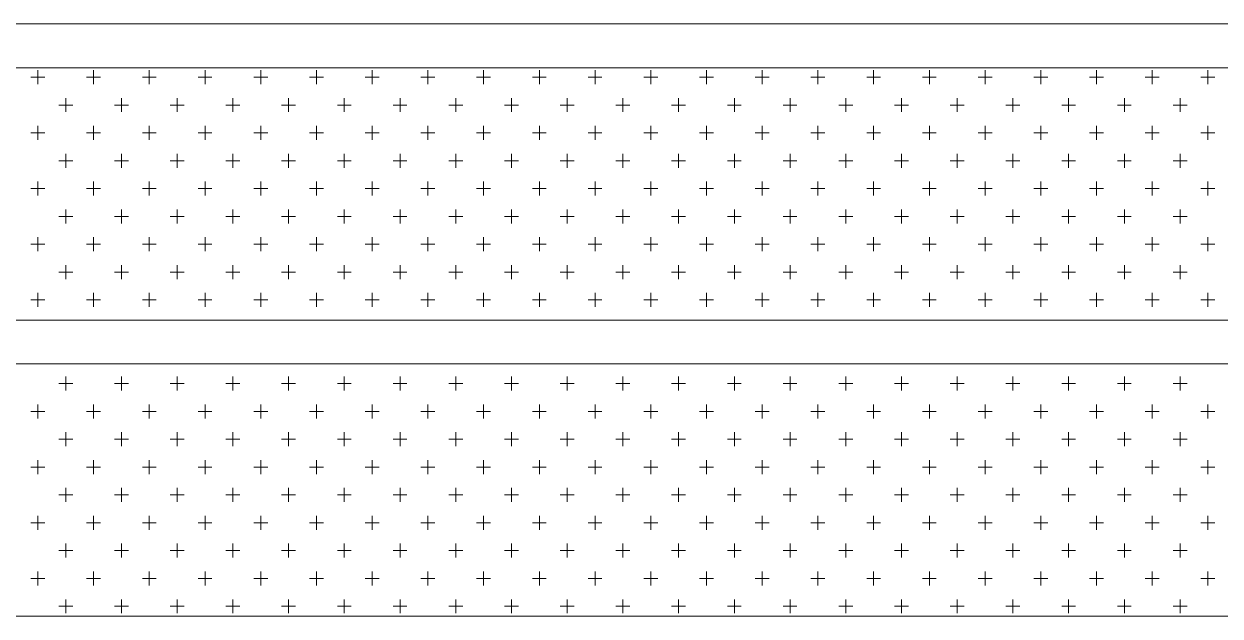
# Model space of a CAD drawing. Header units: millimetres. Extents: x -395 to 1008, y 9 to 692.
# Drawn here: x -335.475 to -332.748, y 28.171 to 29.521 of the extents above; entities that cross this region are included whole.
import ezdxf

# ---------------------------------------------------------------- set-up
doc = ezdxf.new("R2010")
doc.units = ezdxf.units.MM
doc.header["$LTSCALE"] = 0.1
doc.header["$MEASUREMENT"] = 0
doc.layers.add('.10 ultra fina', color=240, linetype='Continuous', lineweight=5)

# ---------------------------------------------------------------- blocks, each defined once
blk = doc.blocks.new('etwew')
at = {"layer": '.10 ultra fina', "color": 240, "lineweight": 5}
for p, q in [((356.4279, 89.6076), (381.3663, 89.6076)), ((356.4279, 89.5076), (381.3009, 89.5076)), ((357.741, 89.4862), (357.7727, 89.4862)), ((357.7569, 89.4703), (357.7569, 89.5021)), ((357.868, 89.4862), (357.8997, 89.4862)), ((357.8839, 89.4703), (357.8839, 89.5021)), ((357.995, 89.4862), (358.0267, 89.4862)), ((358.0109, 89.4703), (358.0109, 89.5021)), ((358.122, 89.4862), (358.1537, 89.4862)), ((358.1379, 89.4703), (358.1379, 89.5021)), ((358.249, 89.4862), (358.2807, 89.4862)), ((358.2649, 89.4703), (358.2649, 89.5021)), ((358.376, 89.4862), (358.4077, 89.4862)), ((358.3919, 89.4703), (358.3919, 89.5021)), ((358.503, 89.4862), (358.5347, 89.4862)), ((358.5189, 89.4703), (358.5189, 89.5021)), ((358.63, 89.4862), (358.6617, 89.4862)), ((358.6459, 89.4703), (358.6459, 89.5021)), ((358.757, 89.4862), (358.7887, 89.4862)), ((358.7729, 89.4703), (358.7729, 89.5021)), ((358.884, 89.4862), (358.9157, 89.4862)), ((358.8999, 89.4703), (358.8999, 89.5021)), ((359.011, 89.4862), (359.0427, 89.4862)), ((359.0269, 89.4703), (359.0269, 89.5021)), ((359.138, 89.4862), (359.1697, 89.4862)), ((359.1539, 89.4703), (359.1539, 89.5021)), ((359.265, 89.4862), (359.2967, 89.4862)), ((359.2809, 89.4703), (359.2809, 89.5021)), ((359.392, 89.4862), (359.4237, 89.4862)), ((359.4079, 89.4703), (359.4079, 89.5021)), ((359.519, 89.4862), (359.5507, 89.4862)), ((359.5349, 89.4703), (359.5349, 89.5021)), ((359.646, 89.4862), (359.6777, 89.4862)), ((359.6619, 89.4703), (359.6619, 89.5021)), ((359.773, 89.4862), (359.8047, 89.4862)), ((359.7889, 89.4703), (359.7889, 89.5021)), ((359.9, 89.4862), (359.9317, 89.4862)), ((359.9159, 89.4703), (359.9159, 89.5021)), ((360.027, 89.4862), (360.0587, 89.4862)), ((360.0429, 89.4703), (360.0429, 89.5021)), ((360.154, 89.4862), (360.1857, 89.4862)), ((360.1699, 89.4703), (360.1699, 89.5021)), ((360.281, 89.4862), (360.3127, 89.4862)), ((360.2969, 89.4703), (360.2969, 89.5021)), ((360.408, 89.4862), (360.4397, 89.4862)), ((360.4239, 89.4703), (360.4239, 89.5021)), ((357.8204, 89.4068), (357.8204, 89.4386)), ((357.9474, 89.4068), (357.9474, 89.4386)), ((358.0744, 89.4068), (358.0744, 89.4386)), ((358.2014, 89.4068), (358.2014, 89.4386)), ((358.3284, 89.4068), (358.3284, 89.4386)), ((358.4554, 89.4068), (358.4554, 89.4386)), ((358.5824, 89.4068), (358.5824, 89.4386)), ((358.7094, 89.4068), (358.7094, 89.4386)), ((358.8364, 89.4068), (358.8364, 89.4386)), ((358.9634, 89.4068), (358.9634, 89.4386)), ((359.0904, 89.4068), (359.0904, 89.4386)), ((359.2174, 89.4068), (359.2174, 89.4386)), ((359.3444, 89.4068), (359.3444, 89.4386)), ((359.4714, 89.4068), (359.4714, 89.4386)), ((359.5984, 89.4068), (359.5984, 89.4386)), ((359.7254, 89.4068), (359.7254, 89.4386)), ((359.8524, 89.4068), (359.8524, 89.4386)), ((359.9794, 89.4068), (359.9794, 89.4386)), ((360.1064, 89.4068), (360.1064, 89.4386)), ((360.2334, 89.4068), (360.2334, 89.4386)), ((360.3604, 89.4068), (360.3604, 89.4386)), ((357.8045, 89.4227), (357.8362, 89.4227)), ((357.9315, 89.4227), (357.9632, 89.4227)), ((358.0585, 89.4227), (358.0902, 89.4227)), ((358.1855, 89.4227), (358.2172, 89.4227)), ((358.3125, 89.4227), (358.3442, 89.4227)), ((358.4395, 89.4227), (358.4712, 89.4227)), ((358.5665, 89.4227), (358.5982, 89.4227)), ((358.6935, 89.4227), (358.7252, 89.4227)), ((358.8205, 89.4227), (358.8522, 89.4227)), ((358.9475, 89.4227), (358.9792, 89.4227)), ((359.0745, 89.4227), (359.1062, 89.4227)), ((359.2015, 89.4227), (359.2332, 89.4227)), ((359.3285, 89.4227), (359.3602, 89.4227)), ((359.4555, 89.4227), (359.4872, 89.4227)), ((359.5825, 89.4227), (359.6142, 89.4227)), ((359.7095, 89.4227), (359.7412, 89.4227)), ((359.8365, 89.4227), (359.8682, 89.4227)), ((359.9635, 89.4227), (359.9952, 89.4227)), ((360.0905, 89.4227), (360.1222, 89.4227)), ((360.2175, 89.4227), (360.2492, 89.4227)), ((360.3445, 89.4227), (360.3762, 89.4227)), ((357.7569, 89.3433), (357.7569, 89.3751)), ((357.8839, 89.3433), (357.8839, 89.3751)), ((358.0109, 89.3433), (358.0109, 89.3751)), ((358.1379, 89.3433), (358.1379, 89.3751)), ((358.2649, 89.3433), (358.2649, 89.3751)), ((358.3919, 89.3433), (358.3919, 89.3751)), ((358.5189, 89.3433), (358.5189, 89.3751)), ((358.6459, 89.3433), (358.6459, 89.3751)), ((358.7729, 89.3433), (358.7729, 89.3751)), ((358.8999, 89.3433), (358.8999, 89.3751)), ((359.0269, 89.3433), (359.0269, 89.3751)), ((359.1539, 89.3433), (359.1539, 89.3751)), ((359.2809, 89.3433), (359.2809, 89.3751)), ((359.4079, 89.3433), (359.4079, 89.3751)), ((359.5349, 89.3433), (359.5349, 89.3751)), ((359.6619, 89.3433), (359.6619, 89.3751)), ((359.7889, 89.3433), (359.7889, 89.3751)), ((359.9159, 89.3433), (359.9159, 89.3751)), ((360.0429, 89.3433), (360.0429, 89.3751)), ((360.1699, 89.3433), (360.1699, 89.3751)), ((360.2969, 89.3433), (360.2969, 89.3751)), ((360.4239, 89.3433), (360.4239, 89.3751)), ((357.741, 89.3592), (357.7727, 89.3592)), ((357.868, 89.3592), (357.8997, 89.3592)), ((357.995, 89.3592), (358.0267, 89.3592)), ((358.122, 89.3592), (358.1537, 89.3592)), ((358.249, 89.3592), (358.2807, 89.3592)), ((358.376, 89.3592), (358.4077, 89.3592)), ((358.503, 89.3592), (358.5347, 89.3592)), ((358.63, 89.3592), (358.6617, 89.3592)), ((358.757, 89.3592), (358.7887, 89.3592)), ((358.884, 89.3592), (358.9157, 89.3592)), ((359.011, 89.3592), (359.0427, 89.3592)), ((359.138, 89.3592), (359.1697, 89.3592)), ((359.265, 89.3592), (359.2967, 89.3592)), ((359.392, 89.3592), (359.4237, 89.3592)), ((359.519, 89.3592), (359.5507, 89.3592)), ((359.646, 89.3592), (359.6777, 89.3592)), ((359.773, 89.3592), (359.8047, 89.3592)), ((359.9, 89.3592), (359.9317, 89.3592)), ((360.027, 89.3592), (360.0587, 89.3592)), ((360.154, 89.3592), (360.1857, 89.3592)), ((360.281, 89.3592), (360.3127, 89.3592)), ((360.408, 89.3592), (360.4397, 89.3592)), ((357.8045, 89.2957), (357.8362, 89.2957)), ((357.8204, 89.2798), (357.8204, 89.3116)), ((357.9315, 89.2957), (357.9632, 89.2957)), ((357.9474, 89.2798), (357.9474, 89.3116)), ((358.0585, 89.2957), (358.0902, 89.2957)), ((358.0744, 89.2798), (358.0744, 89.3116)), ((358.1855, 89.2957), (358.2172, 89.2957)), ((358.2014, 89.2798), (358.2014, 89.3116)), ((358.3125, 89.2957), (358.3442, 89.2957)), ((358.3284, 89.2798), (358.3284, 89.3116)), ((358.4395, 89.2957), (358.4712, 89.2957)), ((358.4554, 89.2798), (358.4554, 89.3116)), ((358.5665, 89.2957), (358.5982, 89.2957)), ((358.5824, 89.2798), (358.5824, 89.3116)), ((358.6935, 89.2957), (358.7252, 89.2957)), ((358.7094, 89.2798), (358.7094, 89.3116)), ((358.8205, 89.2957), (358.8522, 89.2957)), ((358.8364, 89.2798), (358.8364, 89.3116)), ((358.9475, 89.2957), (358.9792, 89.2957)), ((358.9634, 89.2798), (358.9634, 89.3116)), ((359.0745, 89.2957), (359.1062, 89.2957)), ((359.0904, 89.2798), (359.0904, 89.3116)), ((359.2015, 89.2957), (359.2332, 89.2957)), ((359.2174, 89.2798), (359.2174, 89.3116)), ((359.3285, 89.2957), (359.3602, 89.2957)), ((359.3444, 89.2798), (359.3444, 89.3116)), ((359.4555, 89.2957), (359.4872, 89.2957)), ((359.4714, 89.2798), (359.4714, 89.3116)), ((359.5825, 89.2957), (359.6142, 89.2957)), ((359.5984, 89.2798), (359.5984, 89.3116)), ((359.7095, 89.2957), (359.7412, 89.2957)), ((359.7254, 89.2798), (359.7254, 89.3116)), ((359.8365, 89.2957), (359.8682, 89.2957)), ((359.8524, 89.2798), (359.8524, 89.3116)), ((359.9635, 89.2957), (359.9952, 89.2957)), ((359.9794, 89.2798), (359.9794, 89.3116)), ((360.0905, 89.2957), (360.1222, 89.2957)), ((360.1064, 89.2798), (360.1064, 89.3116)), ((360.2175, 89.2957), (360.2492, 89.2957)), ((360.2334, 89.2798), (360.2334, 89.3116)), ((360.3445, 89.2957), (360.3762, 89.2957)), ((360.3604, 89.2798), (360.3604, 89.3116)), ((357.7569, 89.2163), (357.7569, 89.2481)), ((357.8839, 89.2163), (357.8839, 89.2481)), ((358.0109, 89.2163), (358.0109, 89.2481)), ((358.1379, 89.2163), (358.1379, 89.2481)), ((358.2649, 89.2163), (358.2649, 89.2481)), ((358.3919, 89.2163), (358.3919, 89.2481)), ((358.5189, 89.2163), (358.5189, 89.2481)), ((358.6459, 89.2163), (358.6459, 89.2481)), ((358.7729, 89.2163), (358.7729, 89.2481)), ((358.8999, 89.2163), (358.8999, 89.2481)), ((359.0269, 89.2163), (359.0269, 89.2481)), ((359.1539, 89.2163), (359.1539, 89.2481)), ((359.2809, 89.2163), (359.2809, 89.2481)), ((359.4079, 89.2163), (359.4079, 89.2481)), ((359.5349, 89.2163), (359.5349, 89.2481)), ((359.6619, 89.2163), (359.6619, 89.2481)), ((359.7889, 89.2163), (359.7889, 89.2481)), ((359.9159, 89.2163), (359.9159, 89.2481)), ((360.0429, 89.2163), (360.0429, 89.2481)), ((360.1699, 89.2163), (360.1699, 89.2481)), ((360.2969, 89.2163), (360.2969, 89.2481)), ((360.4239, 89.2163), (360.4239, 89.2481)), ((357.741, 89.2322), (357.7727, 89.2322)), ((357.868, 89.2322), (357.8997, 89.2322)), ((357.995, 89.2322), (358.0267, 89.2322)), ((358.122, 89.2322), (358.1537, 89.2322)), ((358.249, 89.2322), (358.2807, 89.2322)), ((358.376, 89.2322), (358.4077, 89.2322)), ((358.503, 89.2322), (358.5347, 89.2322)), ((358.63, 89.2322), (358.6617, 89.2322)), ((358.757, 89.2322), (358.7887, 89.2322)), ((358.884, 89.2322), (358.9157, 89.2322)), ((359.011, 89.2322), (359.0427, 89.2322)), ((359.138, 89.2322), (359.1697, 89.2322)), ((359.265, 89.2322), (359.2967, 89.2322)), ((359.392, 89.2322), (359.4237, 89.2322)), ((359.519, 89.2322), (359.5507, 89.2322)), ((359.646, 89.2322), (359.6777, 89.2322)), ((359.773, 89.2322), (359.8047, 89.2322)), ((359.9, 89.2322), (359.9317, 89.2322)), ((360.027, 89.2322), (360.0587, 89.2322)), ((360.154, 89.2322), (360.1857, 89.2322)), ((360.281, 89.2322), (360.3127, 89.2322)), ((360.408, 89.2322), (360.4397, 89.2322)), ((357.8204, 89.1528), (357.8204, 89.1846)), ((357.9474, 89.1528), (357.9474, 89.1846)), ((358.0744, 89.1528), (358.0744, 89.1846)), ((358.2014, 89.1528), (358.2014, 89.1846)), ((358.3284, 89.1528), (358.3284, 89.1846)), ((358.4554, 89.1528), (358.4554, 89.1846)), ((358.5824, 89.1528), (358.5824, 89.1846)), ((358.7094, 89.1528), (358.7094, 89.1846)), ((358.8364, 89.1528), (358.8364, 89.1846)), ((358.9634, 89.1528), (358.9634, 89.1846)), ((359.0904, 89.1528), (359.0904, 89.1846)), ((359.2174, 89.1528), (359.2174, 89.1846)), ((359.3444, 89.1528), (359.3444, 89.1846)), ((359.4714, 89.1528), (359.4714, 89.1846)), ((359.5984, 89.1528), (359.5984, 89.1846)), ((359.7254, 89.1528), (359.7254, 89.1846)), ((359.8524, 89.1528), (359.8524, 89.1846)), ((359.9794, 89.1528), (359.9794, 89.1846)), ((360.1064, 89.1528), (360.1064, 89.1846)), ((360.2334, 89.1528), (360.2334, 89.1846)), ((360.3604, 89.1528), (360.3604, 89.1846)), ((357.8045, 89.1687), (357.8362, 89.1687)), ((357.9315, 89.1687), (357.9632, 89.1687)), ((358.0585, 89.1687), (358.0902, 89.1687)), ((358.1855, 89.1687), (358.2172, 89.1687)), ((358.3125, 89.1687), (358.3442, 89.1687)), ((358.4395, 89.1687), (358.4712, 89.1687)), ((358.5665, 89.1687), (358.5982, 89.1687)), ((358.6935, 89.1687), (358.7252, 89.1687)), ((358.8205, 89.1687), (358.8522, 89.1687)), ((358.9475, 89.1687), (358.9792, 89.1687)), ((359.0745, 89.1687), (359.1062, 89.1687)), ((359.2015, 89.1687), (359.2332, 89.1687)), ((359.3285, 89.1687), (359.3602, 89.1687)), ((359.4555, 89.1687), (359.4872, 89.1687)), ((359.5825, 89.1687), (359.6142, 89.1687)), ((359.7095, 89.1687), (359.7412, 89.1687)), ((359.8365, 89.1687), (359.8682, 89.1687)), ((359.9635, 89.1687), (359.9952, 89.1687)), ((360.0905, 89.1687), (360.1222, 89.1687)), ((360.2175, 89.1687), (360.2492, 89.1687)), ((360.3445, 89.1687), (360.3762, 89.1687)), ((357.741, 89.1052), (357.7727, 89.1052)), ((357.7569, 89.0893), (357.7569, 89.1211)), ((357.868, 89.1052), (357.8997, 89.1052)), ((357.8839, 89.0893), (357.8839, 89.1211)), ((357.995, 89.1052), (358.0267, 89.1052)), ((358.0109, 89.0893), (358.0109, 89.1211)), ((358.122, 89.1052), (358.1537, 89.1052)), ((358.1379, 89.0893), (358.1379, 89.1211)), ((358.249, 89.1052), (358.2807, 89.1052)), ((358.2649, 89.0893), (358.2649, 89.1211)), ((358.376, 89.1052), (358.4077, 89.1052)), ((358.3919, 89.0893), (358.3919, 89.1211)), ((358.503, 89.1052), (358.5347, 89.1052)), ((358.5189, 89.0893), (358.5189, 89.1211)), ((358.63, 89.1052), (358.6617, 89.1052)), ((358.6459, 89.0893), (358.6459, 89.1211)), ((358.757, 89.1052), (358.7887, 89.1052)), ((358.7729, 89.0893), (358.7729, 89.1211)), ((358.884, 89.1052), (358.9157, 89.1052)), ((358.8999, 89.0893), (358.8999, 89.1211)), ((359.011, 89.1052), (359.0427, 89.1052)), ((359.0269, 89.0893), (359.0269, 89.1211)), ((359.138, 89.1052), (359.1697, 89.1052)), ((359.1539, 89.0893), (359.1539, 89.1211)), ((359.265, 89.1052), (359.2967, 89.1052)), ((359.2809, 89.0893), (359.2809, 89.1211)), ((359.392, 89.1052), (359.4237, 89.1052)), ((359.4079, 89.0893), (359.4079, 89.1211)), ((359.519, 89.1052), (359.5507, 89.1052)), ((359.5349, 89.0893), (359.5349, 89.1211)), ((359.646, 89.1052), (359.6777, 89.1052)), ((359.6619, 89.0893), (359.6619, 89.1211)), ((359.773, 89.1052), (359.8047, 89.1052)), ((359.7889, 89.0893), (359.7889, 89.1211)), ((359.9, 89.1052), (359.9317, 89.1052)), ((359.9159, 89.0893), (359.9159, 89.1211)), ((360.027, 89.1052), (360.0587, 89.1052)), ((360.0429, 89.0893), (360.0429, 89.1211)), ((360.154, 89.1052), (360.1857, 89.1052)), ((360.1699, 89.0893), (360.1699, 89.1211)), ((360.281, 89.1052), (360.3127, 89.1052)), ((360.2969, 89.0893), (360.2969, 89.1211)), ((360.408, 89.1052), (360.4397, 89.1052)), ((360.4239, 89.0893), (360.4239, 89.1211)), ((357.8204, 89.0258), (357.8204, 89.0576)), ((357.9474, 89.0258), (357.9474, 89.0576)), ((358.0744, 89.0258), (358.0744, 89.0576)), ((358.2014, 89.0258), (358.2014, 89.0576)), ((358.3284, 89.0258), (358.3284, 89.0576)), ((358.4554, 89.0258), (358.4554, 89.0576)), ((358.5824, 89.0258), (358.5824, 89.0576)), ((358.7094, 89.0258), (358.7094, 89.0576)), ((358.8364, 89.0258), (358.8364, 89.0576)), ((358.9634, 89.0258), (358.9634, 89.0576)), ((359.0904, 89.0258), (359.0904, 89.0576)), ((359.2174, 89.0258), (359.2174, 89.0576)), ((359.3444, 89.0258), (359.3444, 89.0576)), ((359.4714, 89.0258), (359.4714, 89.0576)), ((359.5984, 89.0258), (359.5984, 89.0576)), ((359.7254, 89.0258), (359.7254, 89.0576)), ((359.8524, 89.0258), (359.8524, 89.0576)), ((359.9794, 89.0258), (359.9794, 89.0576)), ((360.1064, 89.0258), (360.1064, 89.0576)), ((360.2334, 89.0258), (360.2334, 89.0576)), ((360.3604, 89.0258), (360.3604, 89.0576)), ((357.8045, 89.0417), (357.8362, 89.0417)), ((357.9315, 89.0417), (357.9632, 89.0417)), ((358.0585, 89.0417), (358.0902, 89.0417)), ((358.1855, 89.0417), (358.2172, 89.0417)), ((358.3125, 89.0417), (358.3442, 89.0417)), ((358.4395, 89.0417), (358.4712, 89.0417)), ((358.5665, 89.0417), (358.5982, 89.0417)), ((358.6935, 89.0417), (358.7252, 89.0417)), ((358.8205, 89.0417), (358.8522, 89.0417)), ((358.9475, 89.0417), (358.9792, 89.0417)), ((359.0745, 89.0417), (359.1062, 89.0417)), ((359.2015, 89.0417), (359.2332, 89.0417)), ((359.3285, 89.0417), (359.3602, 89.0417)), ((359.4555, 89.0417), (359.4872, 89.0417)), ((359.5825, 89.0417), (359.6142, 89.0417)), ((359.7095, 89.0417), (359.7412, 89.0417)), ((359.8365, 89.0417), (359.8682, 89.0417)), ((359.9635, 89.0417), (359.9952, 89.0417)), ((360.0905, 89.0417), (360.1222, 89.0417)), ((360.2175, 89.0417), (360.2492, 89.0417)), ((360.3445, 89.0417), (360.3762, 89.0417)), ((357.7569, 88.9623), (357.7569, 88.9941)), ((357.8839, 88.9623), (357.8839, 88.9941)), ((358.0109, 88.9623), (358.0109, 88.9941)), ((358.1379, 88.9623), (358.1379, 88.9941)), ((358.2649, 88.9623), (358.2649, 88.9941)), ((358.3919, 88.9623), (358.3919, 88.9941)), ((358.5189, 88.9623), (358.5189, 88.9941)), ((358.6459, 88.9623), (358.6459, 88.9941)), ((358.7729, 88.9623), (358.7729, 88.9941)), ((358.8999, 88.9623), (358.8999, 88.9941)), ((359.0269, 88.9623), (359.0269, 88.9941)), ((359.1539, 88.9623), (359.1539, 88.9941)), ((359.2809, 88.9623), (359.2809, 88.9941)), ((359.4079, 88.9623), (359.4079, 88.9941)), ((359.5349, 88.9623), (359.5349, 88.9941)), ((359.6619, 88.9623), (359.6619, 88.9941)), ((359.7889, 88.9623), (359.7889, 88.9941)), ((359.9159, 88.9623), (359.9159, 88.9941)), ((360.0429, 88.9623), (360.0429, 88.9941)), ((360.1699, 88.9623), (360.1699, 88.9941)), ((360.2969, 88.9623), (360.2969, 88.9941)), ((360.4239, 88.9623), (360.4239, 88.9941)), ((357.741, 88.9782), (357.7727, 88.9782)), ((357.868, 88.9782), (357.8997, 88.9782)), ((357.995, 88.9782), (358.0267, 88.9782)), ((358.122, 88.9782), (358.1537, 88.9782)), ((358.249, 88.9782), (358.2807, 88.9782)), ((358.376, 88.9782), (358.4077, 88.9782)), ((358.503, 88.9782), (358.5347, 88.9782)), ((358.63, 88.9782), (358.6617, 88.9782)), ((358.757, 88.9782), (358.7887, 88.9782)), ((358.884, 88.9782), (358.9157, 88.9782)), ((359.011, 88.9782), (359.0427, 88.9782)), ((359.138, 88.9782), (359.1697, 88.9782)), ((359.265, 88.9782), (359.2967, 88.9782)), ((359.392, 88.9782), (359.4237, 88.9782)), ((359.519, 88.9782), (359.5507, 88.9782)), ((359.646, 88.9782), (359.6777, 88.9782)), ((359.773, 88.9782), (359.8047, 88.9782)), ((359.9, 88.9782), (359.9317, 88.9782)), ((360.027, 88.9782), (360.0587, 88.9782)), ((360.154, 88.9782), (360.1857, 88.9782)), ((360.281, 88.9782), (360.3127, 88.9782)), ((360.408, 88.9782), (360.4397, 88.9782)), ((356.4279, 88.9325), (381.7008, 88.9325)), ((356.4279, 88.8325), (381.8536, 88.8325)), ((357.8204, 88.7718), (357.8204, 88.8036)), ((357.9474, 88.7718), (357.9474, 88.8036)), ((358.0744, 88.7718), (358.0744, 88.8036)), ((358.2014, 88.7718), (358.2014, 88.8036)), ((358.3284, 88.7718), (358.3284, 88.8036)), ((358.4554, 88.7718), (358.4554, 88.8036)), ((358.5824, 88.7718), (358.5824, 88.8036)), ((358.7094, 88.7718), (358.7094, 88.8036)), ((358.8364, 88.7718), (358.8364, 88.8036)), ((358.9634, 88.7718), (358.9634, 88.8036)), ((359.0904, 88.7718), (359.0904, 88.8036)), ((359.2174, 88.7718), (359.2174, 88.8036)), ((359.3444, 88.7718), (359.3444, 88.8036)), ((359.4714, 88.7718), (359.4714, 88.8036)), ((359.5984, 88.7718), (359.5984, 88.8036)), ((359.7254, 88.7718), (359.7254, 88.8036)), ((359.8524, 88.7718), (359.8524, 88.8036)), ((359.9794, 88.7718), (359.9794, 88.8036)), ((360.1064, 88.7718), (360.1064, 88.8036)), ((360.2334, 88.7718), (360.2334, 88.8036)), ((360.3604, 88.7718), (360.3604, 88.8036)), ((357.8045, 88.7877), (357.8362, 88.7877)), ((357.9315, 88.7877), (357.9632, 88.7877)), ((358.0585, 88.7877), (358.0902, 88.7877)), ((358.1855, 88.7877), (358.2172, 88.7877)), ((358.3125, 88.7877), (358.3442, 88.7877)), ((358.4395, 88.7877), (358.4712, 88.7877)), ((358.5665, 88.7877), (358.5982, 88.7877)), ((358.6935, 88.7877), (358.7252, 88.7877)), ((358.8205, 88.7877), (358.8522, 88.7877)), ((358.9475, 88.7877), (358.9792, 88.7877)), ((359.0745, 88.7877), (359.1062, 88.7877)), ((359.2015, 88.7877), (359.2332, 88.7877)), ((359.3285, 88.7877), (359.3602, 88.7877)), ((359.4555, 88.7877), (359.4872, 88.7877)), ((359.5825, 88.7877), (359.6142, 88.7877)), ((359.7095, 88.7877), (359.7412, 88.7877)), ((359.8365, 88.7877), (359.8682, 88.7877)), ((359.9635, 88.7877), (359.9952, 88.7877)), ((360.0905, 88.7877), (360.1222, 88.7877)), ((360.2175, 88.7877), (360.2492, 88.7877)), ((360.3445, 88.7877), (360.3762, 88.7877)), ((357.741, 88.7242), (357.7727, 88.7242)), ((357.7569, 88.7083), (357.7569, 88.7401)), ((357.868, 88.7242), (357.8997, 88.7242)), ((357.8839, 88.7083), (357.8839, 88.7401)), ((357.995, 88.7242), (358.0267, 88.7242)), ((358.0109, 88.7083), (358.0109, 88.7401)), ((358.122, 88.7242), (358.1537, 88.7242)), ((358.1379, 88.7083), (358.1379, 88.7401)), ((358.249, 88.7242), (358.2807, 88.7242)), ((358.2649, 88.7083), (358.2649, 88.7401)), ((358.376, 88.7242), (358.4077, 88.7242)), ((358.3919, 88.7083), (358.3919, 88.7401)), ((358.503, 88.7242), (358.5347, 88.7242)), ((358.5189, 88.7083), (358.5189, 88.7401)), ((358.63, 88.7242), (358.6617, 88.7242)), ((358.6459, 88.7083), (358.6459, 88.7401)), ((358.757, 88.7242), (358.7887, 88.7242)), ((358.7729, 88.7083), (358.7729, 88.7401)), ((358.884, 88.7242), (358.9157, 88.7242)), ((358.8999, 88.7083), (358.8999, 88.7401)), ((359.011, 88.7242), (359.0427, 88.7242)), ((359.0269, 88.7083), (359.0269, 88.7401)), ((359.138, 88.7242), (359.1697, 88.7242)), ((359.1539, 88.7083), (359.1539, 88.7401)), ((359.265, 88.7242), (359.2967, 88.7242)), ((359.2809, 88.7083), (359.2809, 88.7401)), ((359.392, 88.7242), (359.4237, 88.7242)), ((359.4079, 88.7083), (359.4079, 88.7401)), ((359.519, 88.7242), (359.5507, 88.7242)), ((359.5349, 88.7083), (359.5349, 88.7401)), ((359.646, 88.7242), (359.6777, 88.7242)), ((359.6619, 88.7083), (359.6619, 88.7401)), ((359.773, 88.7242), (359.8047, 88.7242)), ((359.7889, 88.7083), (359.7889, 88.7401)), ((359.9, 88.7242), (359.9317, 88.7242)), ((359.9159, 88.7083), (359.9159, 88.7401)), ((360.027, 88.7242), (360.0587, 88.7242)), ((360.0429, 88.7083), (360.0429, 88.7401)), ((360.154, 88.7242), (360.1857, 88.7242)), ((360.1699, 88.7083), (360.1699, 88.7401)), ((360.281, 88.7242), (360.3127, 88.7242)), ((360.2969, 88.7083), (360.2969, 88.7401)), ((360.408, 88.7242), (360.4397, 88.7242)), ((360.4239, 88.7083), (360.4239, 88.7401)), ((357.8204, 88.6448), (357.8204, 88.6766)), ((357.9474, 88.6448), (357.9474, 88.6766)), ((358.0744, 88.6448), (358.0744, 88.6766)), ((358.2014, 88.6448), (358.2014, 88.6766)), ((358.3284, 88.6448), (358.3284, 88.6766)), ((358.4554, 88.6448), (358.4554, 88.6766)), ((358.5824, 88.6448), (358.5824, 88.6766)), ((358.7094, 88.6448), (358.7094, 88.6766)), ((358.8364, 88.6448), (358.8364, 88.6766)), ((358.9634, 88.6448), (358.9634, 88.6766)), ((359.0904, 88.6448), (359.0904, 88.6766)), ((359.2174, 88.6448), (359.2174, 88.6766)), ((359.3444, 88.6448), (359.3444, 88.6766)), ((359.4714, 88.6448), (359.4714, 88.6766)), ((359.5984, 88.6448), (359.5984, 88.6766)), ((359.7254, 88.6448), (359.7254, 88.6766)), ((359.8524, 88.6448), (359.8524, 88.6766)), ((359.9794, 88.6448), (359.9794, 88.6766)), ((360.1064, 88.6448), (360.1064, 88.6766)), ((360.2334, 88.6448), (360.2334, 88.6766)), ((360.3604, 88.6448), (360.3604, 88.6766)), ((357.8045, 88.6607), (357.8362, 88.6607)), ((357.9315, 88.6607), (357.9632, 88.6607)), ((358.0585, 88.6607), (358.0902, 88.6607)), ((358.1855, 88.6607), (358.2172, 88.6607)), ((358.3125, 88.6607), (358.3442, 88.6607)), ((358.4395, 88.6607), (358.4712, 88.6607)), ((358.5665, 88.6607), (358.5982, 88.6607)), ((358.6935, 88.6607), (358.7252, 88.6607)), ((358.8205, 88.6607), (358.8522, 88.6607)), ((358.9475, 88.6607), (358.9792, 88.6607)), ((359.0745, 88.6607), (359.1062, 88.6607)), ((359.2015, 88.6607), (359.2332, 88.6607)), ((359.3285, 88.6607), (359.3602, 88.6607)), ((359.4555, 88.6607), (359.4872, 88.6607)), ((359.5825, 88.6607), (359.6142, 88.6607)), ((359.7095, 88.6607), (359.7412, 88.6607)), ((359.8365, 88.6607), (359.8682, 88.6607)), ((359.9635, 88.6607), (359.9952, 88.6607)), ((360.0905, 88.6607), (360.1222, 88.6607)), ((360.2175, 88.6607), (360.2492, 88.6607)), ((360.3445, 88.6607), (360.3762, 88.6607)), ((357.7569, 88.5813), (357.7569, 88.6131)), ((357.8839, 88.5813), (357.8839, 88.6131)), ((358.0109, 88.5813), (358.0109, 88.6131)), ((358.1379, 88.5813), (358.1379, 88.6131)), ((358.2649, 88.5813), (358.2649, 88.6131)), ((358.3919, 88.5813), (358.3919, 88.6131)), ((358.5189, 88.5813), (358.5189, 88.6131)), ((358.6459, 88.5813), (358.6459, 88.6131)), ((358.7729, 88.5813), (358.7729, 88.6131)), ((358.8999, 88.5813), (358.8999, 88.6131)), ((359.0269, 88.5813), (359.0269, 88.6131)), ((359.1539, 88.5813), (359.1539, 88.6131)), ((359.2809, 88.5813), (359.2809, 88.6131)), ((359.4079, 88.5813), (359.4079, 88.6131)), ((359.5349, 88.5813), (359.5349, 88.6131)), ((359.6619, 88.5813), (359.6619, 88.6131)), ((359.7889, 88.5813), (359.7889, 88.6131)), ((359.9159, 88.5813), (359.9159, 88.6131)), ((360.0429, 88.5813), (360.0429, 88.6131)), ((360.1699, 88.5813), (360.1699, 88.6131)), ((360.2969, 88.5813), (360.2969, 88.6131)), ((360.4239, 88.5813), (360.4239, 88.6131)), ((357.741, 88.5972), (357.7727, 88.5972)), ((357.868, 88.5972), (357.8997, 88.5972)), ((357.995, 88.5972), (358.0267, 88.5972)), ((358.122, 88.5972), (358.1537, 88.5972)), ((358.249, 88.5972), (358.2807, 88.5972)), ((358.376, 88.5972), (358.4077, 88.5972)), ((358.503, 88.5972), (358.5347, 88.5972)), ((358.63, 88.5972), (358.6617, 88.5972)), ((358.757, 88.5972), (358.7887, 88.5972)), ((358.884, 88.5972), (358.9157, 88.5972)), ((359.011, 88.5972), (359.0427, 88.5972)), ((359.138, 88.5972), (359.1697, 88.5972)), ((359.265, 88.5972), (359.2967, 88.5972)), ((359.392, 88.5972), (359.4237, 88.5972)), ((359.519, 88.5972), (359.5507, 88.5972)), ((359.646, 88.5972), (359.6777, 88.5972)), ((359.773, 88.5972), (359.8047, 88.5972)), ((359.9, 88.5972), (359.9317, 88.5972)), ((360.027, 88.5972), (360.0587, 88.5972)), ((360.154, 88.5972), (360.1857, 88.5972)), ((360.281, 88.5972), (360.3127, 88.5972)), ((360.408, 88.5972), (360.4397, 88.5972)), ((357.8045, 88.5337), (357.8362, 88.5337)), ((357.8204, 88.5178), (357.8204, 88.5496)), ((357.9315, 88.5337), (357.9632, 88.5337)), ((357.9474, 88.5178), (357.9474, 88.5496)), ((358.0585, 88.5337), (358.0902, 88.5337)), ((358.0744, 88.5178), (358.0744, 88.5496)), ((358.1855, 88.5337), (358.2172, 88.5337)), ((358.2014, 88.5178), (358.2014, 88.5496)), ((358.3125, 88.5337), (358.3442, 88.5337)), ((358.3284, 88.5178), (358.3284, 88.5496)), ((358.4395, 88.5337), (358.4712, 88.5337)), ((358.4554, 88.5178), (358.4554, 88.5496)), ((358.5665, 88.5337), (358.5982, 88.5337)), ((358.5824, 88.5178), (358.5824, 88.5496)), ((358.6935, 88.5337), (358.7252, 88.5337)), ((358.7094, 88.5178), (358.7094, 88.5496)), ((358.8205, 88.5337), (358.8522, 88.5337)), ((358.8364, 88.5178), (358.8364, 88.5496)), ((358.9475, 88.5337), (358.9792, 88.5337)), ((358.9634, 88.5178), (358.9634, 88.5496)), ((359.0745, 88.5337), (359.1062, 88.5337)), ((359.0904, 88.5178), (359.0904, 88.5496)), ((359.2015, 88.5337), (359.2332, 88.5337)), ((359.2174, 88.5178), (359.2174, 88.5496)), ((359.3285, 88.5337), (359.3602, 88.5337)), ((359.3444, 88.5178), (359.3444, 88.5496)), ((359.4555, 88.5337), (359.4872, 88.5337)), ((359.4714, 88.5178), (359.4714, 88.5496)), ((359.5825, 88.5337), (359.6142, 88.5337)), ((359.5984, 88.5178), (359.5984, 88.5496)), ((359.7095, 88.5337), (359.7412, 88.5337)), ((359.7254, 88.5178), (359.7254, 88.5496)), ((359.8365, 88.5337), (359.8682, 88.5337)), ((359.8524, 88.5178), (359.8524, 88.5496)), ((359.9635, 88.5337), (359.9952, 88.5337)), ((359.9794, 88.5178), (359.9794, 88.5496)), ((360.0905, 88.5337), (360.1222, 88.5337)), ((360.1064, 88.5178), (360.1064, 88.5496)), ((360.2175, 88.5337), (360.2492, 88.5337)), ((360.2334, 88.5178), (360.2334, 88.5496)), ((360.3445, 88.5337), (360.3762, 88.5337)), ((360.3604, 88.5178), (360.3604, 88.5496)), ((357.7569, 88.4543), (357.7569, 88.4861)), ((357.8839, 88.4543), (357.8839, 88.4861)), ((358.0109, 88.4543), (358.0109, 88.4861)), ((358.1379, 88.4543), (358.1379, 88.4861)), ((358.2649, 88.4543), (358.2649, 88.4861)), ((358.3919, 88.4543), (358.3919, 88.4861)), ((358.5189, 88.4543), (358.5189, 88.4861)), ((358.6459, 88.4543), (358.6459, 88.4861)), ((358.7729, 88.4543), (358.7729, 88.4861)), ((358.8999, 88.4543), (358.8999, 88.4861)), ((359.0269, 88.4543), (359.0269, 88.4861)), ((359.1539, 88.4543), (359.1539, 88.4861)), ((359.2809, 88.4543), (359.2809, 88.4861)), ((359.4079, 88.4543), (359.4079, 88.4861)), ((359.5349, 88.4543), (359.5349, 88.4861)), ((359.6619, 88.4543), (359.6619, 88.4861)), ((359.7889, 88.4543), (359.7889, 88.4861)), ((359.9159, 88.4543), (359.9159, 88.4861)), ((360.0429, 88.4543), (360.0429, 88.4861)), ((360.1699, 88.4543), (360.1699, 88.4861)), ((360.2969, 88.4543), (360.2969, 88.4861)), ((360.4239, 88.4543), (360.4239, 88.4861)), ((357.741, 88.4702), (357.7727, 88.4702)), ((357.868, 88.4702), (357.8997, 88.4702)), ((357.995, 88.4702), (358.0267, 88.4702)), ((358.122, 88.4702), (358.1537, 88.4702)), ((358.249, 88.4702), (358.2807, 88.4702)), ((358.376, 88.4702), (358.4077, 88.4702)), ((358.503, 88.4702), (358.5347, 88.4702)), ((358.63, 88.4702), (358.6617, 88.4702)), ((358.757, 88.4702), (358.7887, 88.4702)), ((358.884, 88.4702), (358.9157, 88.4702)), ((359.011, 88.4702), (359.0427, 88.4702)), ((359.138, 88.4702), (359.1697, 88.4702)), ((359.265, 88.4702), (359.2967, 88.4702)), ((359.392, 88.4702), (359.4237, 88.4702)), ((359.519, 88.4702), (359.5507, 88.4702)), ((359.646, 88.4702), (359.6777, 88.4702)), ((359.773, 88.4702), (359.8047, 88.4702)), ((359.9, 88.4702), (359.9317, 88.4702)), ((360.027, 88.4702), (360.0587, 88.4702)), ((360.154, 88.4702), (360.1857, 88.4702)), ((360.281, 88.4702), (360.3127, 88.4702)), ((360.408, 88.4702), (360.4397, 88.4702)), ((357.8204, 88.3908), (357.8204, 88.4226)), ((357.9474, 88.3908), (357.9474, 88.4226)), ((358.0744, 88.3908), (358.0744, 88.4226)), ((358.2014, 88.3908), (358.2014, 88.4226)), ((358.3284, 88.3908), (358.3284, 88.4226)), ((358.4554, 88.3908), (358.4554, 88.4226)), ((358.5824, 88.3908), (358.5824, 88.4226)), ((358.7094, 88.3908), (358.7094, 88.4226)), ((358.8364, 88.3908), (358.8364, 88.4226)), ((358.9634, 88.3908), (358.9634, 88.4226)), ((359.0904, 88.3908), (359.0904, 88.4226)), ((359.2174, 88.3908), (359.2174, 88.4226)), ((359.3444, 88.3908), (359.3444, 88.4226)), ((359.4714, 88.3908), (359.4714, 88.4226)), ((359.5984, 88.3908), (359.5984, 88.4226)), ((359.7254, 88.3908), (359.7254, 88.4226)), ((359.8524, 88.3908), (359.8524, 88.4226)), ((359.9794, 88.3908), (359.9794, 88.4226)), ((360.1064, 88.3908), (360.1064, 88.4226)), ((360.2334, 88.3908), (360.2334, 88.4226)), ((360.3604, 88.3908), (360.3604, 88.4226)), ((357.8045, 88.4067), (357.8362, 88.4067)), ((357.9315, 88.4067), (357.9632, 88.4067)), ((358.0585, 88.4067), (358.0902, 88.4067)), ((358.1855, 88.4067), (358.2172, 88.4067)), ((358.3125, 88.4067), (358.3442, 88.4067)), ((358.4395, 88.4067), (358.4712, 88.4067)), ((358.5665, 88.4067), (358.5982, 88.4067)), ((358.6935, 88.4067), (358.7252, 88.4067)), ((358.8205, 88.4067), (358.8522, 88.4067)), ((358.9475, 88.4067), (358.9792, 88.4067)), ((359.0745, 88.4067), (359.1062, 88.4067)), ((359.2015, 88.4067), (359.2332, 88.4067)), ((359.3285, 88.4067), (359.3602, 88.4067)), ((359.4555, 88.4067), (359.4872, 88.4067)), ((359.5825, 88.4067), (359.6142, 88.4067)), ((359.7095, 88.4067), (359.7412, 88.4067)), ((359.8365, 88.4067), (359.8682, 88.4067)), ((359.9635, 88.4067), (359.9952, 88.4067)), ((360.0905, 88.4067), (360.1222, 88.4067)), ((360.2175, 88.4067), (360.2492, 88.4067)), ((360.3445, 88.4067), (360.3762, 88.4067)), ((357.741, 88.3432), (357.7727, 88.3432)), ((357.7569, 88.3273), (357.7569, 88.3591)), ((357.868, 88.3432), (357.8997, 88.3432)), ((357.8839, 88.3273), (357.8839, 88.3591)), ((357.995, 88.3432), (358.0267, 88.3432)), ((358.0109, 88.3273), (358.0109, 88.3591)), ((358.122, 88.3432), (358.1537, 88.3432)), ((358.1379, 88.3273), (358.1379, 88.3591)), ((358.249, 88.3432), (358.2807, 88.3432)), ((358.2649, 88.3273), (358.2649, 88.3591)), ((358.376, 88.3432), (358.4077, 88.3432)), ((358.3919, 88.3273), (358.3919, 88.3591)), ((358.503, 88.3432), (358.5347, 88.3432)), ((358.5189, 88.3273), (358.5189, 88.3591)), ((358.63, 88.3432), (358.6617, 88.3432)), ((358.6459, 88.3273), (358.6459, 88.3591)), ((358.757, 88.3432), (358.7887, 88.3432)), ((358.7729, 88.3273), (358.7729, 88.3591)), ((358.884, 88.3432), (358.9157, 88.3432)), ((358.8999, 88.3273), (358.8999, 88.3591)), ((359.011, 88.3432), (359.0427, 88.3432)), ((359.0269, 88.3273), (359.0269, 88.3591)), ((359.138, 88.3432), (359.1697, 88.3432)), ((359.1539, 88.3273), (359.1539, 88.3591)), ((359.265, 88.3432), (359.2967, 88.3432)), ((359.2809, 88.3273), (359.2809, 88.3591)), ((359.392, 88.3432), (359.4237, 88.3432)), ((359.4079, 88.3273), (359.4079, 88.3591)), ((359.519, 88.3432), (359.5507, 88.3432)), ((359.5349, 88.3273), (359.5349, 88.3591)), ((359.646, 88.3432), (359.6777, 88.3432)), ((359.6619, 88.3273), (359.6619, 88.3591)), ((359.773, 88.3432), (359.8047, 88.3432)), ((359.7889, 88.3273), (359.7889, 88.3591)), ((359.9, 88.3432), (359.9317, 88.3432)), ((359.9159, 88.3273), (359.9159, 88.3591)), ((360.027, 88.3432), (360.0587, 88.3432)), ((360.0429, 88.3273), (360.0429, 88.3591)), ((360.154, 88.3432), (360.1857, 88.3432)), ((360.1699, 88.3273), (360.1699, 88.3591)), ((360.281, 88.3432), (360.3127, 88.3432)), ((360.2969, 88.3273), (360.2969, 88.3591)), ((360.408, 88.3432), (360.4397, 88.3432)), ((360.4239, 88.3273), (360.4239, 88.3591)), ((357.8204, 88.2638), (357.8204, 88.2956)), ((357.9474, 88.2638), (357.9474, 88.2956)), ((358.0744, 88.2638), (358.0744, 88.2956)), ((358.2014, 88.2638), (358.2014, 88.2956)), ((358.3284, 88.2638), (358.3284, 88.2956)), ((358.4554, 88.2638), (358.4554, 88.2956)), ((358.5824, 88.2638), (358.5824, 88.2956)), ((358.7094, 88.2638), (358.7094, 88.2956)), ((358.8364, 88.2638), (358.8364, 88.2956)), ((358.9634, 88.2638), (358.9634, 88.2956)), ((359.0904, 88.2638), (359.0904, 88.2956)), ((359.2174, 88.2638), (359.2174, 88.2956)), ((359.3444, 88.2638), (359.3444, 88.2956)), ((359.4714, 88.2638), (359.4714, 88.2956)), ((359.5984, 88.2638), (359.5984, 88.2956)), ((359.7254, 88.2638), (359.7254, 88.2956)), ((359.8524, 88.2638), (359.8524, 88.2956)), ((359.9794, 88.2638), (359.9794, 88.2956)), ((360.1064, 88.2638), (360.1064, 88.2956)), ((360.2334, 88.2638), (360.2334, 88.2956)), ((360.3604, 88.2638), (360.3604, 88.2956)), ((356.4279, 88.2574), (382.7322, 88.2574)), ((357.8045, 88.2797), (357.8362, 88.2797)), ((357.9315, 88.2797), (357.9632, 88.2797)), ((358.0585, 88.2797), (358.0902, 88.2797)), ((358.1855, 88.2797), (358.2172, 88.2797)), ((358.3125, 88.2797), (358.3442, 88.2797)), ((358.4395, 88.2797), (358.4712, 88.2797)), ((358.5665, 88.2797), (358.5982, 88.2797)), ((358.6935, 88.2797), (358.7252, 88.2797)), ((358.8205, 88.2797), (358.8522, 88.2797)), ((358.9475, 88.2797), (358.9792, 88.2797)), ((359.0745, 88.2797), (359.1062, 88.2797)), ((359.2015, 88.2797), (359.2332, 88.2797)), ((359.3285, 88.2797), (359.3602, 88.2797)), ((359.4555, 88.2797), (359.4872, 88.2797)), ((359.5825, 88.2797), (359.6142, 88.2797)), ((359.7095, 88.2797), (359.7412, 88.2797)), ((359.8365, 88.2797), (359.8682, 88.2797)), ((359.9635, 88.2797), (359.9952, 88.2797)), ((360.0905, 88.2797), (360.1222, 88.2797)), ((360.2175, 88.2797), (360.2492, 88.2797)), ((360.3445, 88.2797), (360.3762, 88.2797))]:
    blk.add_line(p, q, dxfattribs=at)

msp = doc.modelspace()

# ---------------------------------------------------------------- block references
at = {"layer": '.10 ultra fina', "color": 240, "lineweight": 5}
msp.add_blockref('etwew', (-693.1998, -60.0867), dxfattribs=at)

doc.saveas('drawing.dxf')
